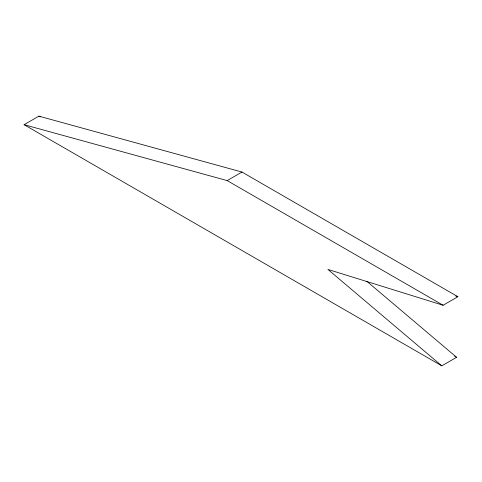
<?xml version="1.0" encoding="UTF-8"?>
<svg xmlns="http://www.w3.org/2000/svg" width="482" height="482" viewBox="0 0 482 482"><rect width="100%" height="100%" fill="white"/><g stroke="black" fill="none" stroke-linecap="round" stroke-linejoin="round"><path stroke-width="0.72" d="M441.807 365.85L24.1 124.693L38.897 116.15L241.976 172.05L457.9 296.713L443.103 305.257L327.905 269.42L441.807 365.85L456.605 357.307L366.742 281.229M24.1 124.693L227.179 180.593L241.976 172.05M455.755 296.044L457.9 296.713M227.179 180.593L443.103 305.257M38.897 116.15L40.199 116.903M454.653 356.18L456.605 357.307"/></g></svg>
